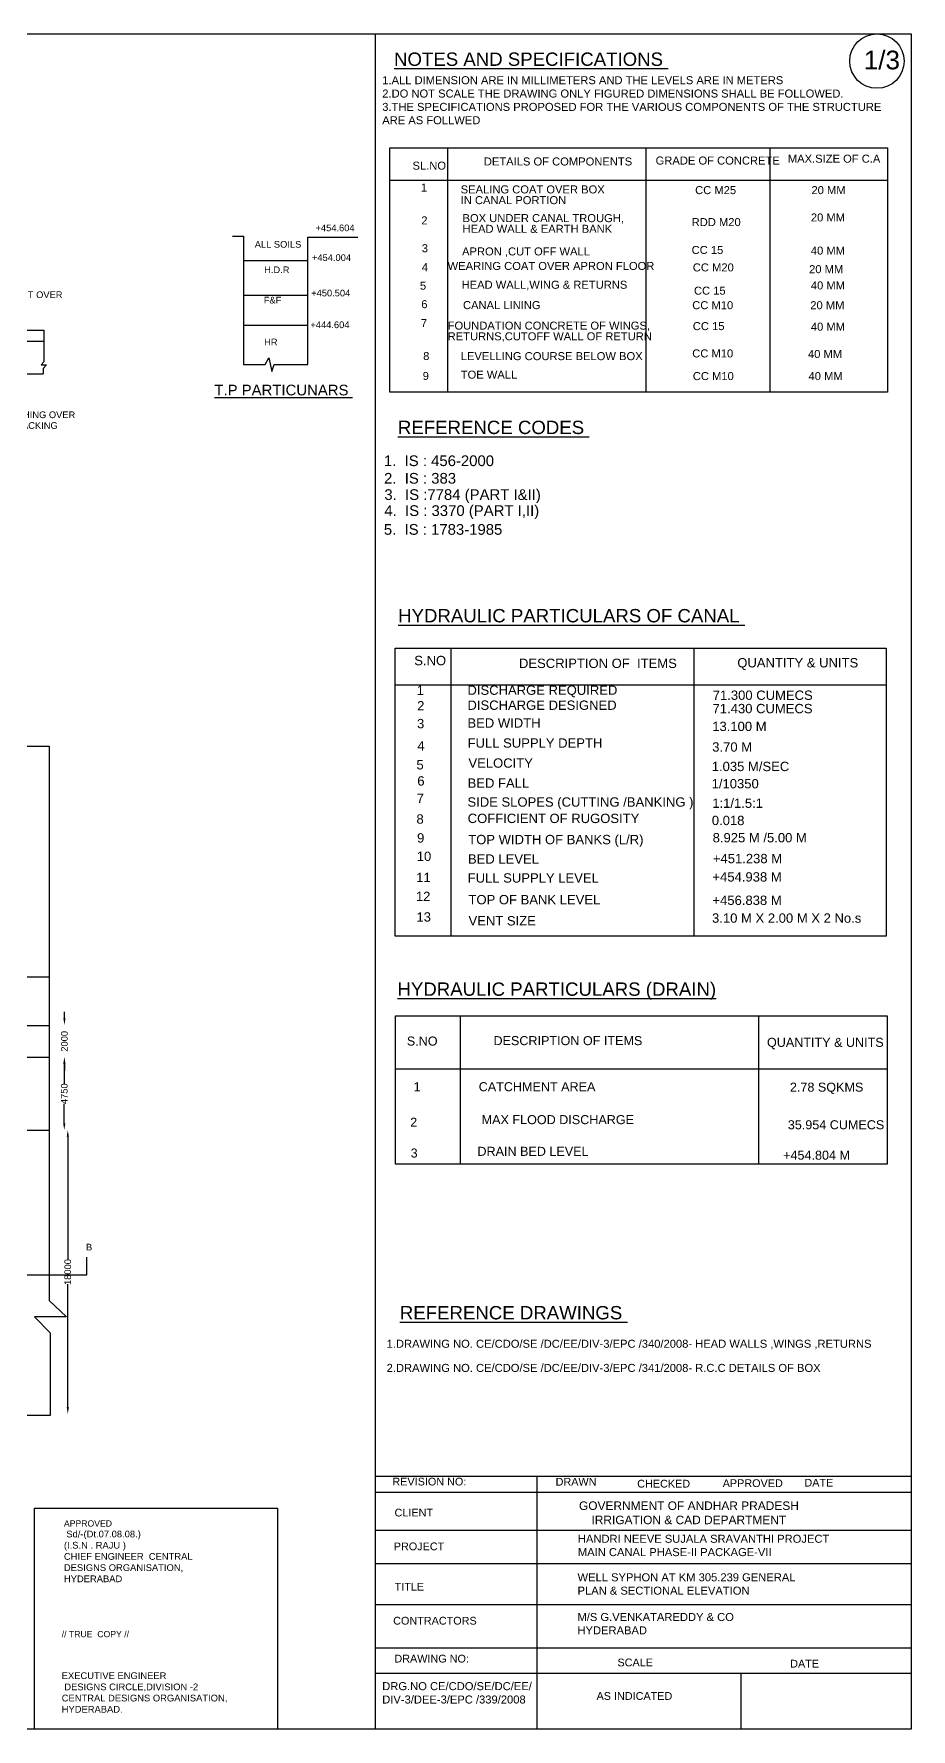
# Model space of a CAD drawing. Header units: millimetres. Extents: x -53217082 to -53168279, y 22132919 to 22164696.
# Drawn here: x -53184730 to -53168279, y 22132919 to 22164696 of the extents above; entities that cross this region are included whole.
import ezdxf
from ezdxf.enums import TextEntityAlignment as Align

# ---------------------------------------------------------------- set-up
doc = ezdxf.new("R2010")
doc.units = ezdxf.units.MM
doc.header["$MEASUREMENT"] = 0
for name, color, linetype in [('DIMENSION', 7, 'Continuous'), ('DIMENSIONS', 7, 'Continuous'), ('DRAWING', 2, 'Continuous'), ('TEXT', 255, 'Continuous')]:
    doc.layers.add(name, color=color, linetype=linetype)
doc.styles.get("Standard").update_dxf_attribs({"font": 'arial.ttf', "height": 125})
doc.dimstyles.get("Standard").update_dxf_attribs({"dimtxt": 125, "dimasz": 125, "dimexe": 0.18, "dimexo": 0.0625, "dimgap": 0.09, "dimtad": 0, "dimdec": 0, "dimzin": 0, "dimdsep": 46, "dimtxsty": 'Standard', "dimcen": 0.09, "dimse1": 1, "dimse2": 1, "dimadec": 0, "dimazin": 0, "dimtfac": 1, "dimtdec": 0, "dimtofl": 0, "dimtmove": 0, "dimatfit": 3, "dimfxl": 1, "dimtolj": 1, "dimtzin": 0, "dimarcsym": 0})

# ---------------------------------------------------------------- blocks, each defined once
blk = doc.blocks.new('*D117')
at = {"layer": 'Defpoints', "color": 0, "transparency": 16777216}
for p in [(-53184182, 22146115), (-53184157, 22146115), (-53184174, 22145510)]:
    blk.add_point(p, dxfattribs=at)
at = {"layer": 'DIMENSIONS', "color": 0, "lineweight": -2, "transparency": 16777216}
for p, q in [((-53184157, 22146240), (-53184157, 22146365)), ((-53184157, 22145385), (-53184157, 22145260))]:
    blk.add_line(p, q, dxfattribs=at)
at = {"layer": 'DIMENSIONS', "color": 0, "transparency": 16777216}
for points in [[(-53184177, 22146240), (-53184136, 22146240), (-53184157, 22146115)], [(-53184177, 22145385), (-53184136, 22145385), (-53184157, 22145510)]]:
    blk.add_solid(points, dxfattribs=at)
at = {"layer": 'DIMENSIONS', "color": 0, "transparency": 16777216, "insert": (-53184157, 22145812), "char_height": 125, "attachment_point": 5, "rotation": 90}
blk.add_mtext('\\A1;2000', dxfattribs=at)
blk = doc.blocks.new('*D118')
at = {"layer": 'Defpoints', "color": 0, "transparency": 16777216}
for p in [(-53184174, 22145510), (-53184160, 22144150), (-53184152, 22144150)]:
    blk.add_point(p, dxfattribs=at)
at = {"layer": 'DIMENSIONS', "color": 0, "lineweight": -2, "transparency": 16777216}
for p, q in [((-53184160, 22145385), (-53184160, 22145019)), ((-53184160, 22144274), (-53184160, 22144641))]:
    blk.add_line(p, q, dxfattribs=at)
at = {"layer": 'DIMENSIONS', "color": 0, "transparency": 16777216}
for points in [[(-53184180, 22145385), (-53184139, 22145385), (-53184160, 22145510)], [(-53184180, 22144274), (-53184139, 22144274), (-53184160, 22144150)]]:
    blk.add_solid(points, dxfattribs=at)
at = {"layer": 'DIMENSIONS', "color": 0, "transparency": 16777216, "insert": (-53184160, 22144830), "char_height": 125, "attachment_point": 5, "rotation": 90}
blk.add_mtext('\\A1;4750', dxfattribs=at)
blk = doc.blocks.new('*D119')
at = {"layer": 'Defpoints', "color": 0, "transparency": 16777216}
for p in [(-53184152, 22144150), (-53184152, 22138826), (-53184094, 22138826)]:
    blk.add_point(p, dxfattribs=at)
at = {"layer": 'DIMENSIONS', "color": 0, "lineweight": -2, "transparency": 16777216}
for p, q in [((-53184094, 22144024), (-53184094, 22141717)), ((-53184094, 22138950), (-53184094, 22141258))]:
    blk.add_line(p, q, dxfattribs=at)
at = {"layer": 'DIMENSIONS', "color": 0, "transparency": 16777216}
for points in [[(-53184114, 22144024), (-53184073, 22144024), (-53184094, 22144150)], [(-53184114, 22138950), (-53184073, 22138950), (-53184094, 22138826)]]:
    blk.add_solid(points, dxfattribs=at)
at = {"layer": 'DIMENSIONS', "color": 0, "transparency": 16777216, "insert": (-53184094, 22141487), "char_height": 125, "attachment_point": 5, "rotation": 90}
blk.add_mtext('\\A1;18000', dxfattribs=at)

msp = doc.modelspace()

# ---------------------------------------------------------------- linework, layer by layer
at = {"layer": 'DIMENSION', "color": 0}
for points in [[(-53177947.5, 22143507), (-53177947.5, 22146289.5), (-53168730.3, 22146289.5), (-53168730.3, 22143507)], [(-53176733.5, 22146289.5), (-53176733.5, 22143507)], [(-53171141.9, 22146289.5), (-53171141.9, 22143507)], [(-53177947.5, 22145297.2), (-53168730.3, 22145297.2)]]:
    msp.add_lwpolyline(points, dxfattribs=at)
msp.add_lwpolyline([(-53178322, 22137658), (-53168279.3, 22137658), (-53168279.3, 22132919.4), (-53178322, 22132919.4)], close=True, dxfattribs=at)
at = {"layer": 'DIMENSIONS'}
msp.add_lwpolyline([(-53178322, 22137658), (-53178322, 22164696.5)], dxfattribs=at)
at = {"layer": 'DRAWING', "color": 0}
for points in [[(-53168279.3, 22132919.4), (-53217082, 22132919.4), (-53217082, 22164696.5), (-53168279.3, 22164696.5)], [(-53178056, 22162560.5), (-53168724.5, 22162560.5), (-53168724.5, 22157982.5), (-53178056, 22157982.5)], [(-53177956, 22153183), (-53168750, 22153183), (-53168750, 22147783), (-53177956, 22147783)], [(-53177947.5, 22146289.5), (-53168730.3, 22146289.5), (-53168730.3, 22143507), (-53177947.5, 22143507)]]:
    msp.add_lwpolyline(points, close=True, dxfattribs=at)
for points in [[(-53176970.5, 22162560.5), (-53176970.5, 22157982.5)], [(-53173254.5, 22162560.5), (-53173254.5, 22157982.5)], [(-53170930.5, 22162560.5), (-53170930.5, 22157982.5)], [(-53178056, 22161954), (-53168724.5, 22161954)], [(-53181006.5, 22160902.5), (-53180801.5, 22160902.5), (-53180801.5, 22158501), (-53180395.5, 22158501), (-53180323, 22158622.5), (-53180270, 22158368), (-53180226, 22158501), (-53179593, 22158501), (-53179593, 22160886.5), (-53178653.5, 22160886.5)], [(-53179593, 22160443), (-53180801.5, 22160443)], [(-53179593, 22159795), (-53180801.5, 22159795)], [(-53187986.3, 22158326.1), (-53187986.3, 22159144.1), (-53184545.3, 22159144.1), (-53184545.3, 22158938.6)], [(-53179593, 22159228), (-53180801.5, 22159228)], [(-53191159.3, 22158938.6), (-53184545.3, 22158938.6), (-53184545.3, 22158551.1), (-53184593.3, 22158495.6), (-53184493.8, 22158495.6), (-53184553.3, 22158424.6), (-53184553.3, 22158326.1)], [(-53191821.3, 22157408.6), (-53191309.3, 22158326.1), (-53184553.3, 22158326.1)], [(-53176909, 22153183), (-53176909, 22147783)], [(-53172356.5, 22153183), (-53172356.5, 22147783)], [(-53177956, 22152496.5), (-53168750, 22152496.5)], [(-53195197.5, 22151344.5), (-53184445, 22151344.5), (-53184445, 22140952.5), (-53184116.5, 22140646.5), (-53184719.5, 22140646.5), (-53184427.5, 22140344.5), (-53184427.5, 22138800), (-53187698.5, 22138800)], [(-53193616.5, 22151344.5), (-53193616.5, 22146111.5), (-53184445, 22146111.5)], [(-53184445, 22147016), (-53192728, 22147016), (-53192728, 22151344.5)], [(-53187918.5, 22145512), (-53184445, 22145512)], [(-53187918.5, 22144144), (-53184445, 22144144)], [(-53216584, 22141830), (-53216584, 22141437), (-53183737, 22141437), (-53183737, 22141763.5)], [(-53171472.5, 22133968.7), (-53171472.5, 22132919.4)]]:
    msp.add_lwpolyline(points, dxfattribs=at)
msp.add_circle((-53168921, 22164186.5), 510, dxfattribs=at)
at = {"layer": 'TEXT', "color": 0}
for points in [[(-53178322, 22137658), (-53168279.3, 22137658)], [(-53175298.5, 22137651), (-53175298.5, 22132919.4)], [(-53178322, 22137361.4), (-53168279.3, 22137361.4)], [(-53184720, 22132919.4), (-53184720, 22137059.8), (-53180158.4, 22137059.8), (-53180158.4, 22132919.4)], [(-53178322, 22136647.9), (-53168279.3, 22136647.9)], [(-53178322, 22136024), (-53168279.3, 22136024)], [(-53168279.3, 22135250.4), (-53178322, 22135250.4)], [(-53178322, 22134444.9), (-53168279.3, 22134444.9)], [(-53178322, 22133968.7), (-53168279.3, 22133968.7)]]:
    msp.add_lwpolyline(points, dxfattribs=at)

# ---------------------------------------------------------------- texts
at = {"layer": 'DIMENSION', "color": 0}
for s, height, p in [('S.NO', 168.87, (-53177735.9, 22145732.4)), ('DESCRIPTION OF ITEMS ', 168.871, (-53176110.9, 22145740.3)), ('QUANTITY & UNITS ', 168.871, (-53170982.2, 22145708.6)), ('1', 168.9, (-53177609.1, 22144877.1)), ('CATCHMENT AREA', 168.871, (-53176388.4, 22144877.1)), ('2.78 SQKMS', 168.87, (-53170551.9, 22144868.3)), ('2', 168.9, (-53177672.5, 22144211.9)), ('MAX FLOOD DISCHARGE ', 168.871, (-53176332.9, 22144259.4)), ('35.954 CUMECS', 168.871, (-53170591.5, 22144163.5)), ('3', 168.9, (-53177664.6, 22143633.7)), ('DRAIN BED LEVEL ', 168.871, (-53176412.1, 22143665.4)), ('+454.804 M', 168.87, (-53170678.7, 22143593.3))]:
    msp.add_text(s, height=height, dxfattribs=at).set_placement(p)
at = {"layer": 'DIMENSIONS', "color": 0}
for s, height, p in [('+454.604', 125, (-53179449, 22160997.9)), ('ALL SOILS', 125, (-53180588.6, 22160689.4)), ('+454.004', 125, (-53179515.2, 22160439.7)), ('H.D.R', 125, (-53180412.2, 22160212)), ('F&F', 125, (-53180419.5, 22159643.8)), ('+450.504', 125, (-53179529.9, 22159776)), ('+444.604', 125, (-53179544.6, 22159181.1)), ('HR', 125, (-53180412.1, 22158858)), ('%%UT.P PARTICUNARS ', 200, (-53181344.9, 22157920.6))]:
    msp.add_text(s, height=height, dxfattribs=at).set_placement(p)
at = {"layer": 'DIMENSIONS', "color": 0, "insert": (-53178197, 22163903.5), "char_height": 150, "width": 9563, "attachment_point": 1}
msp.add_mtext('1.ALL DIMENSION ARE IN MILLIMETERS AND THE LEVELS ARE IN METERS \\P2.DO NOT SCALE THE DRAWING ONLY FIGURED DIMENSIONS SHALL BE FOLLOWED.\\P3.THE SPECIFICATIONS PROPOSED FOR THE VARIOUS COMPONENTS OF THE STRUCTURE ARE AS FOLLWED', dxfattribs=at)
at = {"layer": 'DRAWING', "color": 0}
for s, height, p in [('%%UNOTES AND SPECIFICATIONS ', 250, (-53177976.5, 22164097.5)), ('SL.NO ', 150, (-53177629.5, 22162152)), ('DETAILS OF COMPONENTS ', 150, (-53176292.2, 22162230)), ('GRADE OF CONCRETE ', 150, (-53173070.4, 22162247.4)), ('MAX.SIZE OF C.A ', 150, (-53170590.6, 22162282.5)), ('1', 150, (-53177473.2, 22161740.9)), ('SEALING COAT OVER BOX ', 150, (-53176726.4, 22161706.2)), ('CC M25', 150, (-53172329.5, 22161693)), ('20 MM', 150, (-53170148.4, 22161693)), ('IN CANAL PORTION ', 150, (-53176726.4, 22161505.4)), ('2', 150, (-53177464.5, 22161125)), ('BOX UNDER CANAL TROUGH,', 150, (-53176691.6, 22161168.4)), ('HEAD WALL & EARTH BANK', 150, (-53176691.6, 22160967.6)), ('RDD M20 ', 150, (-53172394.9, 22161093.8)), ('20 MM', 150, (-53170159.3, 22161181)), ('3', 150, (-53177455.8, 22160604.5)), ('CC 15', 150, (-53172394.9, 22160570.9)), ('40 MM', 150, (-53170159.3, 22160560)), ('4', 150, (-53177455.8, 22160248.9)), ('WEARING COAT OVER APRON FLOOR', 150, (-53176970.5, 22160271.5)), ('APRON ,CUT OFF WALL', 150, (-53176700.3, 22160543.8)), ('CC M20', 150, (-53172373.1, 22160244.1)), ('20 MM', 150, (-53170192, 22160211.4)), ('5', 150, (-53177490.6, 22159901.9)), ('HEAD WALL,WING & RETURNS ', 150, (-53176709, 22159919.3)), ('CC 15', 150, (-53172351.3, 22159808.4)), ('40 MM', 150, (-53170159.3, 22159906.4)), ('6', 150, (-53177464.5, 22159554.9)), ('CANAL LINING ', 150, (-53176683, 22159537.6)), ('CC M10', 150, (-53172384, 22159536.1)), ('20 MM', 150, (-53170170.2, 22159536.1)), ('7', 150, (-53177473.2, 22159199.3)), ('FOUNDATION CONCRETE OF WINGS,', 150, (-53176970.5, 22159153.5)), ('CC 15', 150, (-53172373.1, 22159143.9)), ('40 MM', 150, (-53170159.3, 22159133)), ('RETURNS,CUTOFF WALL OF RETURN ', 150, (-53176970.5, 22158952.7)), ('8', 150, (-53177429.8, 22158583.4)), ('LEVELLING COURSE BELOW BOX', 150, (-53176725.2, 22158581)), ('CC M10', 150, (-53172384, 22158631.9)), ('40 MM', 150, (-53170213.8, 22158621)), ('9', 150, (-53177438.5, 22158210.4)), ('TOE WALL', 150, (-53176725.2, 22158234)), ('CC M10', 150, (-53172373.1, 22158207.1)), ('40 MM', 150, (-53170202.9, 22158207.1)), ('%%UREFERENCE CODES ', 250, (-53177903.6, 22157195.5)), ('1.  IS : 456-2000', 200, (-53178166, 22156595.1)), ('2.  IS : 383 ', 200, (-53178163.5, 22156266.5)), ('3.  IS :7784 (PART I&II)', 200, (-53178158, 22155961)), ('4.  IS : 3370 (PART I,II)', 200, (-53178157.5, 22155660.5)), ('5.  IS : 1783-1985', 200, (-53178166.5, 22155307.5)), ('%%UHYDRAULIC PARTICULARS OF CANAL ', 250, (-53177899.5, 22153665.9)), ('S.NO ', 175, (-53177596.6, 22152862.6)), ('DESCRIPTION OF  ITEMS ', 175, (-53175633.1, 22152810.5)), ('QUANTITY & UNITS ', 175, (-53171539, 22152820.9)), ('1', 175, (-53177552.5, 22152306.3)), ('DISCHARGE REQUIRED ', 175, (-53176599.5, 22152307.3)), ('2', 175, (-53177542.5, 22152014.2)), ('DISCHARGE DESIGNED ', 175, (-53176599.5, 22152025.6)), ('71.430 CUMECS ', 175, (-53172002.5, 22151962.2)), ('71.300 CUMECS ', 175, (-53171999.5, 22152212.6)), ('3', 175, (-53177545.5, 22151680.3)), ('BED WIDTH ', 175, (-53176599.5, 22151691.7)), ('FULL SUPPLY DEPTH', 175, (-53176596.5, 22151316.2)), ('13.100 M', 175, (-53172009, 22151628.4)), ('4', 175, (-53177539.5, 22151263)), ('3.70 M', 175, (-53172009, 22151242.4)), ('5', 175, (-53177555.5, 22150908.3)), ('VELOCITY ', 175, (-53176581, 22150940.6)), ('1.035 M/SEC ', 175, (-53172018, 22150877.3)), ('6', 175, (-53177539.5, 22150605.8)), ('BED FALL', 175, (-53176596.5, 22150565)), ('1/10350', 175, (-53172020, 22150553.8)), ('7', 175, (-53177550, 22150282.4)), ('SIDE SLOPES (CUTTING /BANKING )', 175, (-53176599, 22150210.3)), ('1:1/1.5:1', 175, (-53172008.5, 22150188.7)), ('8', 175, (-53177555.5, 22149892.2)), ('COFFICIENT OF RUGOSITY ', 175, (-53176594.5, 22149903.5)), ('0.018', 175, (-53172016.5, 22149865.3)), ('9', 175, (-53177544.5, 22149537.5)), ('TOP WIDTH OF BANKS (L/R)', 175, (-53176584.5, 22149507)), ('8.925 M /5.00 M', 175, (-53172001, 22149541.9)), ('10', 175, (-53177550, 22149193.3)), ('BED LEVEL ', 175, (-53176589.5, 22149141.9)), ('+451.238 M', 175, (-53171997, 22149150.9)), ('11', 175, (-53177560.5, 22148796.8)), ('FULL SUPPLY LEVEL ', 175, (-53176594.5, 22148787.2)), ('+454.938 M', 175, (-53172004.5, 22148806.7)), ('12', 175, (-53177566, 22148442.1)), ('TOP OF BANK LEVEL ', 175, (-53176580, 22148380.3)), ('+456.838 M', 175, (-53172004.5, 22148368.5)), ('13', 175, (-53177555.5, 22148056.1)), ('VENT SIZE ', 175, (-53176579, 22147983.9)), ('3.10 M X 2.00 M X 2 No.s', 175, (-53172012.5, 22148034.7)), ('%%UHYDRAULIC PARTICULARS (DRAIN)', 250, (-53177912, 22146665.5)), ('%%UREFERENCE DRAWINGS ', 250, (-53177866.9, 22140600)), ('1.DRAWING NO. CE/CDO/SE /DC/EE/DIV-3/EPC /340/2008- HEAD WALLS ,WINGS ,RETURNS ', 150, (-53178114.9, 22140067.8)), ('2.DRAWING NO. CE/CDO/SE /DC/EE/DIV-3/EPC /341/2008- R.C.C DETAILS OF BOX ', 150, (-53178114.9, 22139615))]:
    msp.add_text(s, height=height, dxfattribs=at).set_placement(p)
msp.add_text('1/3', height=350, dxfattribs=at).set_placement((-53168827.5, 22164032.5), align=Align.CENTER)
at = {"layer": 'TEXT', "color": 0}
for s, height, p in [('300 THICK SIDE REVETMENT OVER', 125, (-53187181.5, 22159744.5)), ('300 THICK BED PITCHING OVER ', 125, (-53186651, 22157494)), ('150 THICK GRADE BACKING', 125, (-53186651, 22157293.2)), ('B', 125, (-53183752.9, 22141891.9)), ('REVISION NO:', 145.228, (-53178006.4, 22137486.5)), ('DRAWN ', 145.23, (-53174946, 22137483.7)), ('CHECKED ', 145.23, (-53173415.8, 22137447.1)), ('APPROVED ', 145.23, (-53171812.3, 22137456.3)), ('DATE ', 145.23, (-53170280.6, 22137465.4)), ('CLIENT', 145.23, (-53177966.7, 22136905.3)), ('PROJECT', 145.23, (-53177980.9, 22136271.7)), ('TITLE ', 145.23, (-53177963.9, 22135514.7)), ('CONTRACTORS ', 145.228, (-53177992.2, 22134878.5)), ('DRAWING NO:', 145.228, (-53177969.3, 22134167.7)), ('SCALE ', 145.23, (-53173786.2, 22134095.9)), ('DATE ', 145.23, (-53170546.6, 22134073.1)), ('AS INDICATED ', 145.228, (-53174178, 22133467.6))]:
    msp.add_text(s, height=height, dxfattribs=at).set_placement(p)
at = {"layer": 'TEXT', "color": 0, "attachment_point": 1}
for s, insert, char_height, width in [('\\pi260.74;GOVERNMENT OF ANDHAR PRADESH  \\P\\pi494.46;IRRIGATION & CAD DEPARTMENT ', (-53174768, 22137187.1), 160, 4614.678), ('APPROVED \\P {\\H1.0833x;Sd/-(Dt.07.08.08.) \\P(I.S.N . RAJU ) \\PCHIEF ENGINEER  CENTRAL DESIGNS ORGANISATION, HYDERABAD }', (-53184166.6, 22136832.2), 116.169, 3115.68), ('HANDRI NEEVE SUJALA SRAVANTHI PROJECT  MAIN CANAL PHASE-II PACKAGE-VII', (-53174528.5, 22136562.1), 150, 5301.568), ('WELL SYPHON AT KM 305.239 GENERAL PLAN & SECTIONAL ELEVATION ', (-53174534.4, 22135840), 150, 4255.616), ('M/S G.VENKATAREDDY & CO  HYDERABAD ', (-53174536.3, 22135095.4), 150, 3277.071), ('// TRUE  COPY // \\P\\P\\P\\P{\\H1.0833x;EXECUTIVE ENGINEER \\P DESIGNS CIRCLE,DIVISION -2 CENTRAL DESIGNS ORGANISATION, HYDERABAD.}', (-53184207.9, 22134758.1), 116.169, 3147.355), ('DRG.NO CE/CDO/SE/DC/EE/ DIV-3/DEE-3/EPC /339/2008', (-53178197.7, 22133799.2), 150, 3036.373)]:
    msp.add_mtext(s, dxfattribs=dict(at, insert=insert, char_height=char_height, width=width))

# ---------------------------------------------------------------- dimensions: what is measured, and where the dimension line sits
at = {"layer": 'DIMENSIONS', "color": 0}
for base, p1, p2, text, picture, middle in [((-53184156.5, 22146115), (-53184173.5, 22145510), (-53184182, 22146115), '2000', '*D117', (-53184156.5, 22145812.5)), ((-53184159.5, 22144149.5), (-53184173.5, 22145510), (-53184152.5, 22144149.5), '4750', '*D118', (-53184159.5, 22144829.7)), ((-53184093.5, 22138825.5), (-53184152.5, 22144149.5), (-53184152.5, 22138825.5), '18000', '*D119', (-53184093.5, 22141487.5))]:
    dim = msp.add_linear_dim(base=base, p1=p1, p2=p2, angle=90, text=text, dimstyle='Standard', dxfattribs=at)
    dim.commit()
    dim.dimension.update_dxf_attribs({"geometry": picture, "text_midpoint": middle})

doc.saveas('drawing.dxf')
